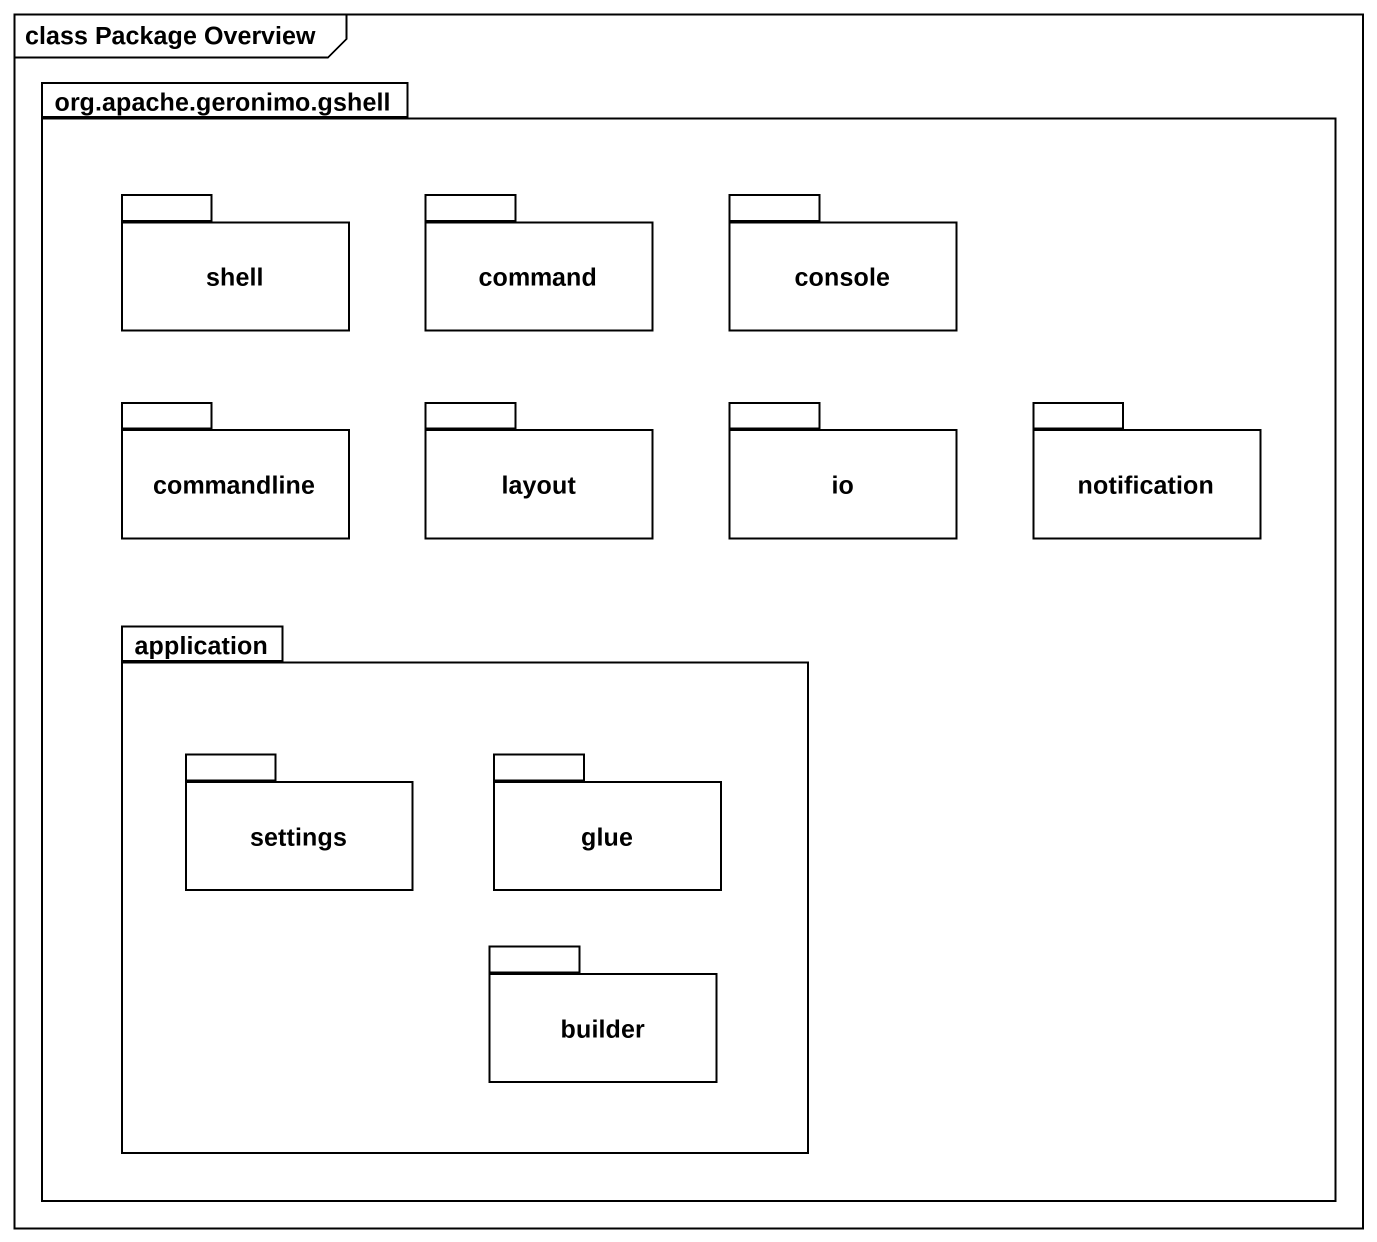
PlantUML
@startuml
mainframe class Package Overview
package "org.apache.geronimo.gshell" as org_apache_geronimo_gshell {
  package shell {
  }
  package command {
  }
  package console {
  }
  package commandline {
  }
  package layout {
  }
  package io {
  }
  package notification {
  }
  package application {
    package settings {
    }
    package glue {
    }
    package builder {
    }
  }
}
@enduml
